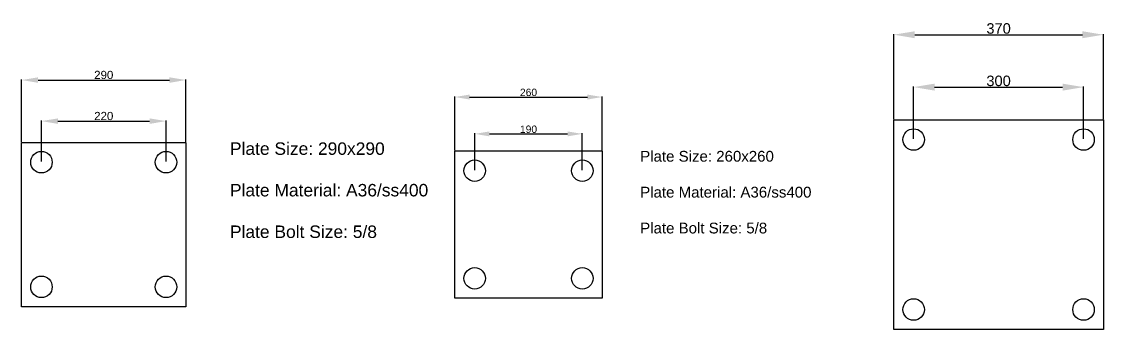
# Model space of a CAD drawing. Header units: millimetres. Extents: x 1179 to 9519, y 532 to 15986.
# Drawn here: x 2211 to 4121, y 5091 to 5634 of the extents above; entities that cross this region are included whole.
import ezdxf

# ---------------------------------------------------------------- set-up
doc = ezdxf.new("R2010")
doc.units = ezdxf.units.MM
doc.layers.add('AM_5', color=3, linetype='Continuous', lineweight=25)
doc.styles.get("Standard").update_dxf_attribs({"font": 'arial.ttf'})
doc.styles.add('TXT30', font='romans.shx', dxfattribs={"oblique": 30, "height": 2.4})
doc.dimstyles.new('AM_ISO$0', dxfattribs={"dimtxt": 3.5, "dimasz": 3.5, "dimexe": 1, "dimexo": 1, "dimgap": 1.5, "dimtad": 1, "dimdsep": 46, "dimtxsty": 'TXT30', "dimcen": 0, "dimclrd": 256, "dimclre": 256, "dimclrt": 2, "dimadec": 0, "dimazin": 2, "dimtp": 0.1, "dimtm": 0.1, "dimtfac": 0.71, "dimtmove": 0, "dimatfit": 3, "dimfxl": 1, "dimlwd": -1, "dimlwe": -1, "dimarcsym": 1})

# ---------------------------------------------------------------- blocks, each defined once
blk = doc.blocks.new('*D296')
at = {"layer": 'AM_5', "linetype": 'ByBlock', "transparency": 16777216}
for p, q in [((2246.4, 5386.9), (2246.4, 5459.4)), ((2275.4, 5458.4), (2437.4, 5458.4)), ((2466.4, 5386.9), (2466.4, 5459.4))]:
    blk.add_line(p, q, dxfattribs=at)
at = {"layer": 'AM_5', "transparency": 16777216}
for points in [[(2275.4, 5463.2), (2275.4, 5453.5), (2246.4, 5458.4)], [(2437.4, 5463.2), (2437.4, 5453.5), (2466.4, 5458.4)]]:
    blk.add_solid(points, dxfattribs=at)
at = {"layer": 'Defpoints', "color": 0, "transparency": 16777216}
for p in [(2466.4, 5458.4), (2246.4, 5385.9), (2466.4, 5385.9)]:
    blk.add_point(p, dxfattribs=at)
at = {"layer": 'AM_5', "color": 2, "transparency": 16777216, "insert": (2356.4, 5467.3), "char_height": 14.5, "attachment_point": 5}
blk.add_mtext('220', dxfattribs=at)
blk = doc.blocks.new('*D297')
at = {"layer": 'AM_5', "linetype": 'ByBlock', "transparency": 16777216}
for p, q in [((2211.4, 5421.9), (2211.4, 5531.9)), ((2240.4, 5530.9), (2472.4, 5530.9)), ((2501.4, 5421.9), (2501.4, 5531.9))]:
    blk.add_line(p, q, dxfattribs=at)
at = {"layer": 'AM_5', "transparency": 16777216}
for points in [[(2240.4, 5535.7), (2240.4, 5526), (2211.4, 5530.9)], [(2472.4, 5535.7), (2472.4, 5526), (2501.4, 5530.9)]]:
    blk.add_solid(points, dxfattribs=at)
at = {"layer": 'Defpoints', "color": 0, "transparency": 16777216}
for p in [(2501.4, 5530.9), (2211.4, 5420.9), (2501.4, 5420.9)]:
    blk.add_point(p, dxfattribs=at)
at = {"layer": 'AM_5', "color": 2, "transparency": 16777216, "insert": (2356.4, 5539.8), "char_height": 14.5, "attachment_point": 5}
blk.add_mtext('290', dxfattribs=at)
blk = doc.blocks.new('*D298')
at = {"layer": 'AM_5', "linetype": 'ByBlock', "transparency": 16777216}
for p, q in [((3011.4, 5371.9), (3011.4, 5436.9)), ((3037.4, 5435.9), (3175.4, 5435.9)), ((3201.4, 5371.9), (3201.4, 5436.9))]:
    blk.add_line(p, q, dxfattribs=at)
at = {"layer": 'AM_5', "transparency": 16777216}
for points in [[(3037.4, 5440.2), (3037.4, 5431.5), (3011.4, 5435.9)], [(3175.4, 5440.2), (3175.4, 5431.5), (3201.4, 5435.9)]]:
    blk.add_solid(points, dxfattribs=at)
at = {"layer": 'Defpoints', "color": 0, "transparency": 16777216}
for p in [(3201.4, 5435.9), (3011.4, 5370.9), (3201.4, 5370.9)]:
    blk.add_point(p, dxfattribs=at)
at = {"layer": 'AM_5', "color": 2, "transparency": 16777216, "insert": (3106.4, 5444), "char_height": 13, "attachment_point": 5}
blk.add_mtext('190', dxfattribs=at)
blk = doc.blocks.new('*D299')
at = {"layer": 'AM_5', "linetype": 'ByBlock', "transparency": 16777216}
for p, q in [((2976.4, 5406.9), (2976.4, 5501.9)), ((3002.4, 5500.9), (3210.4, 5500.9)), ((3236.4, 5406.9), (3236.4, 5501.9))]:
    blk.add_line(p, q, dxfattribs=at)
at = {"layer": 'AM_5', "transparency": 16777216}
for points in [[(3002.4, 5505.2), (3002.4, 5496.5), (2976.4, 5500.9)], [(3210.4, 5505.2), (3210.4, 5496.5), (3236.4, 5500.9)]]:
    blk.add_solid(points, dxfattribs=at)
at = {"layer": 'Defpoints', "color": 0, "transparency": 16777216}
for p in [(3236.4, 5500.9), (2976.4, 5405.9), (3236.4, 5405.9)]:
    blk.add_point(p, dxfattribs=at)
at = {"layer": 'AM_5', "color": 2, "transparency": 16777216, "insert": (3106.4, 5509), "char_height": 13, "attachment_point": 5}
blk.add_mtext('260', dxfattribs=at)
blk = doc.blocks.new('*D300')
at = {"layer": 'AM_5', "linetype": 'ByBlock', "transparency": 16777216}
for p, q in [((3786.4, 5426.9), (3786.4, 5519.4)), ((3823.4, 5518.4), (4049.4, 5518.4)), ((4086.4, 5426.9), (4086.4, 5519.4))]:
    blk.add_line(p, q, dxfattribs=at)
at = {"layer": 'AM_5', "transparency": 16777216}
for points in [[(3823.4, 5524.5), (3823.4, 5512.2), (3786.4, 5518.4)], [(4049.4, 5524.5), (4049.4, 5512.2), (4086.4, 5518.4)]]:
    blk.add_solid(points, dxfattribs=at)
at = {"layer": 'Defpoints', "color": 0, "transparency": 16777216}
for p in [(4086.4, 5518.4), (3786.4, 5425.9), (4086.4, 5425.9)]:
    blk.add_point(p, dxfattribs=at)
at = {"layer": 'AM_5', "color": 2, "transparency": 16777216, "insert": (3936.4, 5529.3), "char_height": 18.5, "attachment_point": 5}
blk.add_mtext('300', dxfattribs=at)
blk = doc.blocks.new('*D301')
at = {"layer": 'AM_5', "linetype": 'ByBlock', "transparency": 16777216}
for p, q in [((3751.4, 5461.9), (3751.4, 5611.9)), ((3788.4, 5610.9), (4084.4, 5610.9)), ((4121.4, 5461.9), (4121.4, 5611.9))]:
    blk.add_line(p, q, dxfattribs=at)
at = {"layer": 'AM_5', "transparency": 16777216}
for points in [[(3788.4, 5617), (3788.4, 5604.7), (3751.4, 5610.9)], [(4084.4, 5617), (4084.4, 5604.7), (4121.4, 5610.9)]]:
    blk.add_solid(points, dxfattribs=at)
at = {"layer": 'Defpoints', "color": 0, "transparency": 16777216}
for p in [(4121.4, 5610.9), (3751.4, 5460.9), (4121.4, 5460.9)]:
    blk.add_point(p, dxfattribs=at)
at = {"layer": 'AM_5', "color": 2, "transparency": 16777216, "insert": (3936.4, 5621.8), "char_height": 18.5, "attachment_point": 5}
blk.add_mtext('370', dxfattribs=at)

msp = doc.modelspace()

# ---------------------------------------------------------------- linework, layer by layer
for points in [[(3751.399, 5460.855), (4121.399, 5460.855), (4121.399, 5090.855), (3751.399, 5090.855)], [(2211.399, 5420.855), (2501.399, 5420.855), (2501.399, 5130.855), (2211.399, 5130.855)], [(2976.399, 5405.855), (3236.399, 5405.855), (3236.399, 5145.855), (2976.399, 5145.855)]]:
    msp.add_lwpolyline(points, close=True)
for centre in [(3786.399, 5425.855), (4086.399, 5425.855), (2246.399, 5385.855), (2466.399, 5385.855), (3011.399, 5370.855), (3201.399, 5370.855), (3011.399, 5180.855), (3201.399, 5180.855), (2246.399, 5165.855), (2466.399, 5165.855), (3786.399, 5125.855), (4086.399, 5125.855)]:
    msp.add_circle(centre, 19)

# ---------------------------------------------------------------- texts
at = {"attachment_point": 1}
for s, width, gutter_width, insert, char_height in [('Plate Size: 290x290^J^JPlate Material: A36/ss400^J^JPlate Bolt Size: 5/8', 1666.22596, 110, (2579.181, 5420.855), 22), ('Plate Size: 260x260^J^JPlate Material: A36/ss400^J^JPlate Bolt Size: 5/8', 2196.55604, 95, (3303.574, 5405.855), 19)]:
    msp.add_mtext_dynamic_manual_height_columns(s, width=width, gutter_width=gutter_width, heights=[0], dxfattribs=dict(at, insert=insert, char_height=char_height))

# ---------------------------------------------------------------- dimensions: what is measured, and where the dimension line sits
at = {"layer": 'AM_5'}
for base, p1, p2, override, picture, middle in [((4121.399, 5610.855), (3751.399, 5460.855), (4121.399, 5460.855), {"dimtxt": 18.5, "dimasz": 37, "dimtxsty": 'Standard'}, '*D301', (3936.399, 5621.807)), ((2501.399, 5530.855), (2211.399, 5420.855), (2501.399, 5420.855), {"dimtxt": 14.5, "dimasz": 29, "dimtxsty": 'Standard'}, '*D297', (2356.399, 5539.759)), ((4086.399, 5518.355), (3786.399, 5425.855), (4086.399, 5425.855), {"dimtxt": 18.5, "dimasz": 37, "dimtxsty": 'Standard'}, '*D300', (3936.399, 5529.307)), ((3236.399, 5500.855), (2976.399, 5405.855), (3236.399, 5405.855), {"dimtxt": 13, "dimasz": 26, "dimtxsty": 'Standard'}, '*D299', (3106.399, 5508.993)), ((2466.399, 5458.355), (2246.399, 5385.855), (2466.399, 5385.855), {"dimtxt": 14.5, "dimasz": 29, "dimtxsty": 'Standard'}, '*D296', (2356.399, 5467.259)), ((3201.399, 5435.855), (3011.399, 5370.855), (3201.399, 5370.855), {"dimtxt": 13, "dimasz": 26, "dimtxsty": 'Standard'}, '*D298', (3106.399, 5443.993))]:
    dim = msp.add_linear_dim(base=base, p1=p1, p2=p2, dimstyle='AM_ISO$0', override=override, dxfattribs=at)
    dim.commit()
    dim.dimension.update_dxf_attribs({"geometry": picture, "text_midpoint": middle})

doc.saveas('drawing.dxf')
